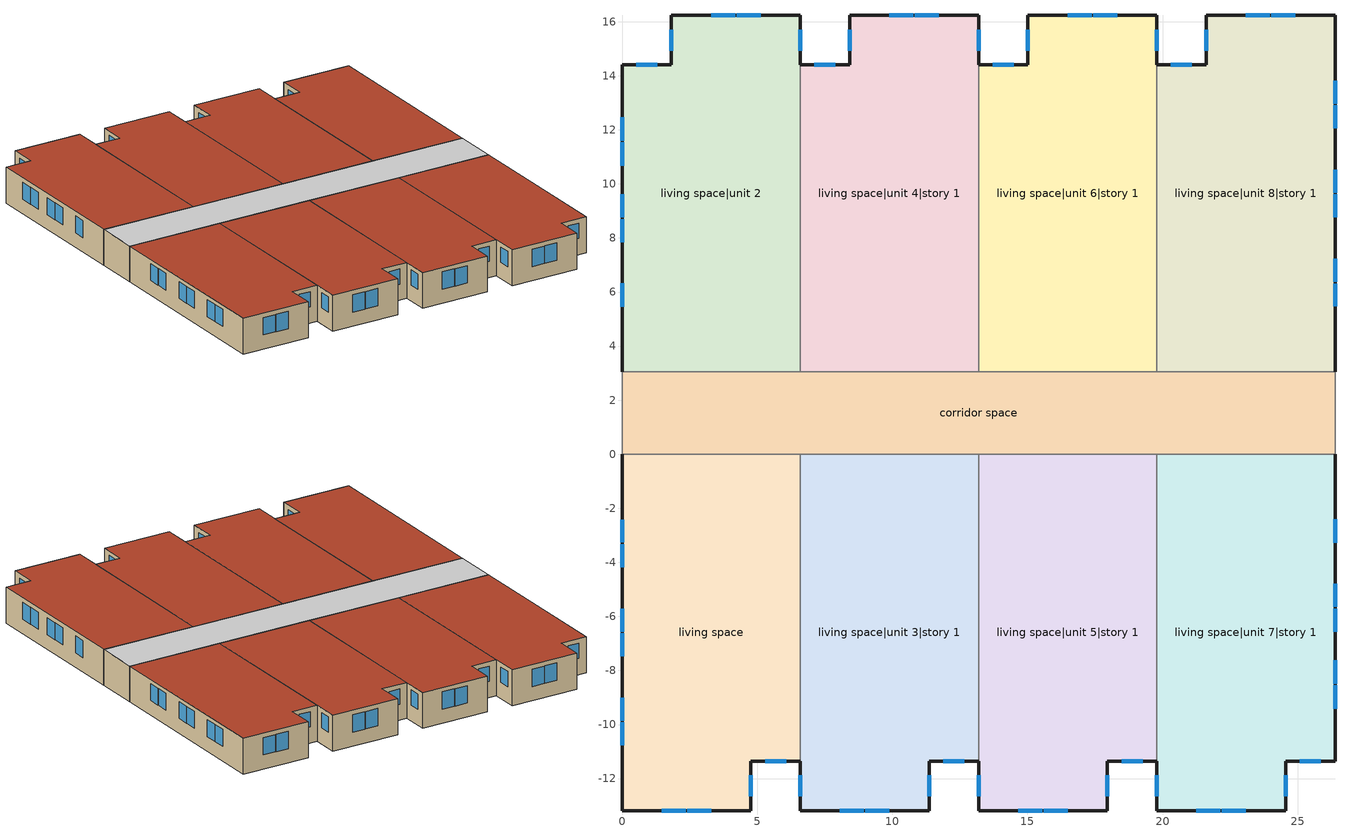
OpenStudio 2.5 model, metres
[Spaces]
living space
 floor ground: 0,-13.19 0,0 6.59,0 6.59,-11.36 4.77,-11.36 4.77,-13.19 z0
 wall outside: 0,0 0,-13.19 4.77,-13.19 4.77,-11.36 6.59,-11.36 z0:2.44
 wall adiabatic: 6.59,0 0,0 z0:2.44
 wall to living space|unit 3|story 1: 6.59,-11.36 6.59,0 z0:2.44
 window: 1.47,-13.19 2.35,-13.19 / 2.41,-13.19 3.3,-13.19 z0.95:2.13; 5.29,-11.36 6.07,-11.36 / 4.77,-12.66 4.77,-11.89 z1.1:2.13; 0,-2.42 0,-3.27 / 0,-3.33 0,-4.18 / 0,-5.71 0,-6.56 / 0,-6.62 0,-7.48 / 0,-9.01 0,-9.86 / 0,-9.92 0,-10.77 z1:2.13
 roof outside: 4.77,-13.19 4.77,-11.36 6.59,-11.36 6.59,0 0,0 0,-13.19 z2.44
living space|unit 2
 floor ground: 0,14.41 1.83,14.41 1.83,16.24 6.59,16.24 6.59,3.05 0,3.05 z0
 wall outside: 6.59,14.41 6.59,16.24 1.83,16.24 1.83,14.41 0,14.41 0,3.05 z0:2.44
 wall to living space|unit 4|story 1: 6.59,3.05 6.59,14.41 z0:2.44
 wall adiabatic: 0,3.05 6.59,3.05 z0:2.44
 window: 5.13,16.24 4.24,16.24 / 4.18,16.24 3.3,16.24 z0.95:2.13; 1.3,14.41 0.53,14.41 / 1.83,15.71 1.83,14.93 / 6.59,14.93 6.59,15.71 z1.1:2.13; 0,12.46 0,11.6 / 0,11.54 0,10.67 / 0,9.62 0,8.76 / 0,8.7 0,7.83 / 0,6.32 0,5.46 z0.98:2.13
 roof outside: 0,3.05 6.59,3.05 6.59,16.24 1.83,16.24 1.83,14.41 0,14.41 z2.44
living space|unit 3|story 1
 floor ground: 6.59,-13.19 6.59,0 13.19,0 13.19,-11.36 11.36,-11.36 11.36,-13.19 z0
 wall outside: 6.59,-11.36 6.59,-13.19 11.36,-13.19 11.36,-11.36 13.19,-11.36 z0:2.44
 wall to living space|unit 5|story 1: 13.19,-11.36 13.19,0 z0:2.44
 wall adiabatic: 13.19,0 6.59,0 z0:2.44
 window: 11.89,-11.36 12.66,-11.36 / 6.59,-11.89 6.59,-12.66 / 11.36,-12.66 11.36,-11.89 z1.1:2.13; 8.06,-13.19 8.95,-13.19 / 9.01,-13.19 9.89,-13.19 z0.95:2.13
 roof outside: 11.36,-13.19 11.36,-11.36 13.19,-11.36 13.19,0 6.59,0 6.59,-13.19 z2.44
living space|unit 4|story 1
 floor ground: 6.59,14.41 8.42,14.41 8.42,16.24 13.19,16.24 13.19,3.05 6.59,3.05 z0
 wall outside: 13.19,14.41 13.19,16.24 8.42,16.24 8.42,14.41 6.59,14.41 z0:2.44
 wall adiabatic: 6.59,3.05 13.19,3.05 z0:2.44
 wall to living space|unit 6|story 1: 13.19,3.05 13.19,14.41 z0:2.44
 window: 11.72,16.24 10.84,16.24 / 10.77,16.24 9.89,16.24 z0.95:2.13; 7.9,14.41 7.12,14.41 / 8.42,15.71 8.42,14.93 / 13.19,14.93 13.19,15.71 z1.1:2.13
 roof outside: 6.59,3.05 13.19,3.05 13.19,16.24 8.42,16.24 8.42,14.41 6.59,14.41 z2.44
living space|unit 5|story 1
 floor ground: 13.19,-13.19 13.19,0 19.78,0 19.78,-11.36 17.95,-11.36 17.95,-13.19 z0
 wall outside: 13.19,-11.36 13.19,-13.19 17.95,-13.19 17.95,-11.36 19.78,-11.36 z0:2.44
 wall to living space|unit 7|story 1: 19.78,-11.36 19.78,0 z0:2.44
 wall adiabatic: 19.78,0 13.19,0 z0:2.44
 window: 14.65,-13.19 15.54,-13.19 / 15.6,-13.19 16.49,-13.19 z0.95:2.13; 18.48,-11.36 19.26,-11.36 / 13.19,-11.89 13.19,-12.66 / 17.95,-12.66 17.95,-11.89 z1.1:2.13
 roof outside: 17.95,-13.19 17.95,-11.36 19.78,-11.36 19.78,0 13.19,0 13.19,-13.19 z2.44
living space|unit 6|story 1
 floor ground: 13.19,14.41 15.02,14.41 15.02,16.24 19.78,16.24 19.78,3.05 13.19,3.05 z0
 wall outside: 19.78,14.41 19.78,16.24 15.02,16.24 15.02,14.41 13.19,14.41 z0:2.44
 wall adiabatic: 13.19,3.05 19.78,3.05 z0:2.44
 wall to living space|unit 8|story 1: 19.78,3.05 19.78,14.41 z0:2.44
 window: 18.32,16.24 17.43,16.24 / 17.37,16.24 16.48,16.24 z0.95:2.13; 14.49,14.41 13.71,14.41 / 15.02,15.71 15.02,14.93 / 19.78,14.93 19.78,15.71 z1.1:2.13
 roof outside: 13.19,3.05 19.78,3.05 19.78,16.24 15.02,16.24 15.02,14.41 13.19,14.41 z2.44
living space|unit 7|story 1
 floor ground: 19.78,-13.19 19.78,0 26.38,0 26.38,-11.36 24.55,-11.36 24.55,-13.19 z0
 wall outside: 19.78,-11.36 19.78,-13.19 24.55,-13.19 24.55,-11.36 26.38,-11.36 26.38,0 z0:2.44
 wall adiabatic: 26.38,0 19.78,0 z0:2.44
 window: 21.25,-13.19 22.13,-13.19 / 22.19,-13.19 23.08,-13.19 z0.95:2.13; 25.07,-11.36 25.85,-11.36 / 19.78,-11.89 19.78,-12.66 / 24.55,-12.66 24.55,-11.89 z1.1:2.13; 26.38,-9.41 26.38,-8.55 / 26.38,-8.49 26.38,-7.62 / 26.38,-6.57 26.38,-5.71 / 26.38,-5.65 26.38,-4.78 / 26.38,-3.27 26.38,-2.41 z0.98:2.13
 roof outside: 24.55,-13.19 24.55,-11.36 26.38,-11.36 26.38,0 19.78,0 19.78,-13.19 z2.44
living space|unit 8|story 1
 floor ground: 19.78,14.41 21.61,14.41 21.61,16.24 26.38,16.24 26.38,3.05 19.78,3.05 z0
 wall outside: 26.38,3.05 26.38,16.24 21.61,16.24 21.61,14.41 19.78,14.41 z0:2.44
 wall adiabatic: 19.78,3.05 26.38,3.05 z0:2.44
 window: 24.91,16.24 24.02,16.24 / 23.96,16.24 23.08,16.24 z0.95:2.13; 21.08,14.41 20.31,14.41 / 21.61,15.71 21.61,14.93 z1.1:2.13; 26.38,5.46 26.38,6.31 / 26.38,6.38 26.38,7.23 / 26.38,8.76 26.38,9.61 / 26.38,9.67 26.38,10.52 / 26.38,12.06 26.38,12.91 / 26.38,12.97 26.38,13.82 z1:2.13
 roof outside: 19.78,3.05 26.38,3.05 26.38,16.24 21.61,16.24 21.61,14.41 19.78,14.41 z2.44
corridor space
 floor adiabatic: 0,0 0,3.05 26.38,3.05 26.38,0 z0
 wall adiabatic: 0,3.05 0,0 6.59,0 13.19,0 19.78,0 26.38,0 26.38,3.05 19.78,3.05 13.19,3.05 6.59,3.05 0,3.05 z0:2.44
 ceiling adiabatic: 26.38,0 26.38,3.05 0,3.05 0,0 z2.44
[Building]
Building: Standards Number of Stories=1; Standards Number of Above Ground Stories=1; Standards Building Type=multifamily; Standards Number of Living Units=8
[ThermalZone] Use Ideal Air Loads=No
living zone; living zone|unit 2; living zone|unit 3; living zone|unit 4; living zone|unit 5; living zone|unit 6; living zone|unit 7; living zone|unit 8; corridor zone
[Sizing:Zone] Zone Cooling Design Supply Air Temperature Input Method=SupplyAirTemperature; Zone Cooling Design Supply Air Temperature {C}=14; Zone Cooling Design Supply Air Temperature Difference {deltaC}=11.11; Zone Heating Design Supply Air Temperature Input Method=SupplyAirTemperature; Zone Heating Design Supply Air Temperature {C}=40; Zone Heating Design Supply Air Temperature Difference {deltaC}=11.11; Zone Cooling Design Supply Air Humidity Ratio {kg-H2O/kg-air}=0.0085; Zone Heating Design Supply Air Humidity Ratio {kg-H2O/kg-air}=0.008; Cooling Design Air Flow Method=DesignDay; Heating Design Air Flow Method=DesignDay; Account for Dedicated Outdoor Air System=No; Dedicated Outdoor Air System Control Strategy=NeutralSupplyAir; Dedicated Outdoor Air Low Setpoint Temperature for Design {C}=autosize; Dedicated Outdoor Air High Setpoint Temperature for Design {C}=autosize
living zone; living zone|unit 2; living zone|unit 3; living zone|unit 4; living zone|unit 5; living zone|unit 6; living zone|unit 7; living zone|unit 8; corridor zone
[Space]
Name | Space Type | Thermal Zone | Building Unit
living space | Space Type 1 | living zone | unit 1
living space|unit 2 | Space Type 1 | living zone|unit 2 | unit 2
living space|unit 3|story 1 | Space Type 1 | living zone|unit 3 | unit 3
living space|unit 4|story 1 | Space Type 1 | living zone|unit 4 | unit 4
living space|unit 5|story 1 | Space Type 1 | living zone|unit 5 | unit 5
living space|unit 6|story 1 | Space Type 1 | living zone|unit 6 | unit 6
living space|unit 7|story 1 | Space Type 1 | living zone|unit 7 | unit 7
living space|unit 8|story 1 | Space Type 1 | living zone|unit 8 | unit 8
corridor space | Space Type 2 | corridor zone
[SpaceType]
Name | Standards Space Type
Space Type 1 | living
Space Type 2 | corridor
[BuildingUnit] Building Unit Type=Residential
unit 1; unit 2; unit 3; unit 4; unit 5; unit 6; unit 7; unit 8
